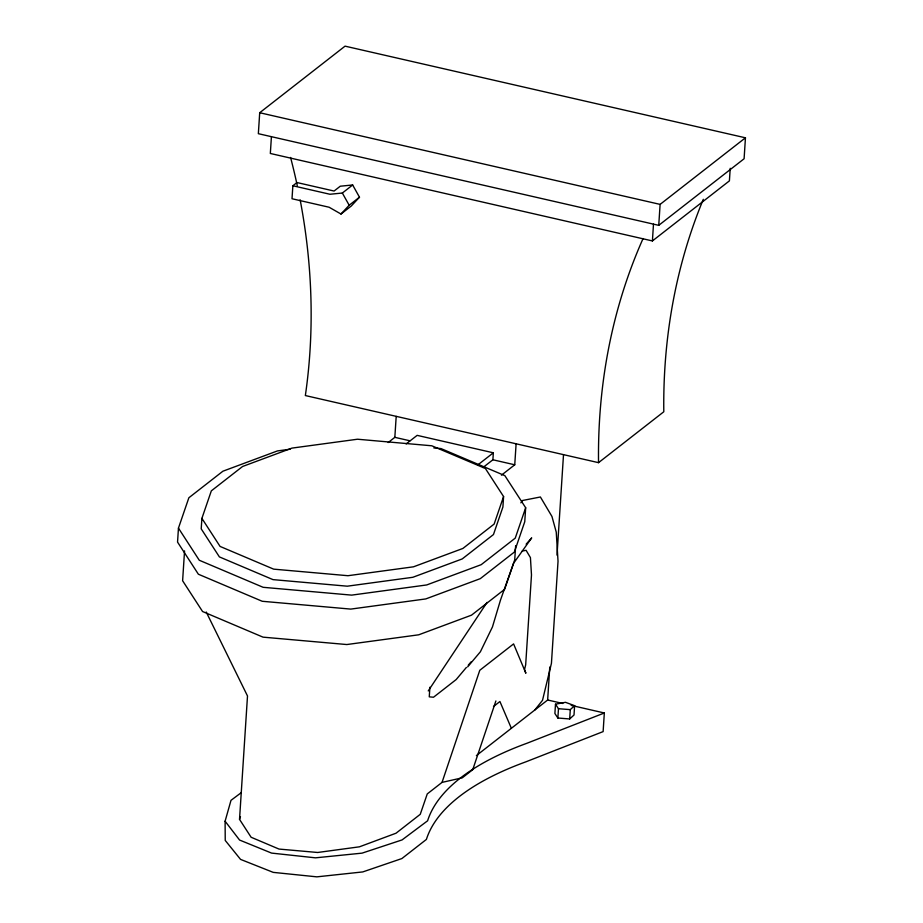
<?xml version="1.0" encoding="UTF-8"?>
<svg xmlns="http://www.w3.org/2000/svg" width="923" height="923" viewBox="0 0 923 923"><rect width="100%" height="100%" fill="white"/><g stroke="black" fill="none" stroke-linecap="round" stroke-linejoin="round"><path stroke-width="1.38" d="M290.168 449.201L277.419 450.932L222.916 471.203L188.869 497.762L178.451 528.129L177.551 542.101L198.376 574.221L262.236 601.277L350.763 609.099L425.791 598.923L480.295 578.652L514.342 552.092L524.76 521.726L525.672 507.754L504.846 475.633L440.986 448.578L433.845 447.943M184.554 550.881L182.616 580.752L202.564 611.522L263.02 637.147L346.817 644.542L418.707 634.805L471.515 615.156L504.627 589.324L514.722 559.903L515.645 545.666M201.895 518.38L201.214 528.856L219.397 556.904L272.989 579.621L347.29 586.186L412.823 577.29L462.227 558.923L493.459 534.555L502.908 507.027L503.577 496.551L485.394 468.503L431.802 445.786L357.513 439.221L291.968 448.105L242.576 466.484L211.332 490.851L201.895 518.38L220.078 546.428L273.67 569.145L347.959 575.71L413.504 566.814L462.896 548.447L494.14 524.068L503.577 496.551M259.709 112.733L258.348 133.685L658.745 225.339L744.1 158.756L745.449 137.804L345.052 46.15L259.709 112.733L660.107 204.387L745.449 137.804M271.42 136.719L270.335 153.472L652.411 240.938L729.401 180.873L730.22 168.298M495.882 700.972L472.749 769.667L462.296 777.812L442.036 782.392L427.257 793.918L420.253 814.317L396.048 833.204L359.439 846.818L317.662 852.483L279 849.068L251.114 837.253L239.53 819.37L247.502 695.977L206.233 612.018M292.856 185.765L292.014 198.745L329.107 207.237L340.991 214.021L351.305 205.979L359.485 197.199L352.655 184.981L340.264 186.215L334.08 191.038L296.987 182.546L292.856 185.765L329.949 194.257L342.352 193.034L352.655 184.981M388.179 442.532L394.836 437.34L396.198 416.4M429.876 687.231L429.264 696.842L433.51 697.234L456.181 679.547L466.392 667.41M483.006 467.5L492.894 459.781L493.344 452.801L417.15 435.356L406.166 443.928M501.431 475.183L514.746 464.788L516.107 443.848M476.383 755.591L547.651 700.003L549.773 667.017M557.007 555.15L563.503 454.762M555.496 704.191L554.896 713.502L557.873 718.025L569.687 718.948L574.014 715.002L574.614 705.68L565.476 702.311L555.496 704.191L558.473 708.714L557.873 718.025M569.687 718.948L570.287 709.637L574.614 705.68M571.152 705.38L604.334 712.983L603.123 731.604L525.845 761.844A393.775 149.422 3.7 0 0 426.391 839.434L401.863 858.563L362.774 871.923L316.866 876.85L273.243 872.373L240.545 859.382L225.235 840.438L225.097 821.216L230.992 800.345L241.261 792.649M652.411 240.938L653.484 224.174M658.745 225.339L660.107 204.387M442.036 782.392L479.787 670.283L513.592 643.908L525.868 673.236L524.541 669.544L525.672 664.848L531.486 574.937L530.425 557.607L526.087 550.304L522.222 551.066M239.53 819.37L240.465 816.647M525.672 507.754L515.253 538.121L481.195 564.68L426.703 584.951L351.663 595.127L263.136 587.305L199.276 560.249L178.451 528.129M428.237 690.923L487.079 602.373M520.86 502.839L522.533 500.497L540.393 496.989L551.954 516.465L556.246 532.11L558.034 561.253L551.435 663.337L542.516 700.303L534.786 710.041M468.249 665.206L471.03 661.906M467.638 666.902L480.398 651.753L492.455 626.936L500.462 600.181L513.5 563.376L531.694 537.878L526.133 544.189M340.991 214.021L349.171 205.241L359.485 197.199M477.964 464.8L493.344 452.801M300.148 199.829A609.065 518.334 52 0 1 305.351 395.552L598.531 462.665L663.799 411.762A609.065 518.334 52 0 1 703.314 199.31M493.493 706.533L499.92 701.515L511.365 728.305M604.334 712.983L527.045 743.223A393.775 149.422 3.7 0 0 427.603 820.801L402.07 839.918L362.058 853.14L315.493 857.836L271.581 853.094L239.576 840.045L225.097 821.216M558.473 708.714L570.287 709.637M394.836 437.34L409.87 440.779M492.894 459.781L514.746 464.788M547.651 700.003L562.857 703.488M342.352 193.034L349.171 205.241M290.572 157.452A609.065 518.334 52 0 1 297.275 185.673M598.531 462.665A609.065 518.334 52 0 1 643.077 238.538"/></g></svg>
